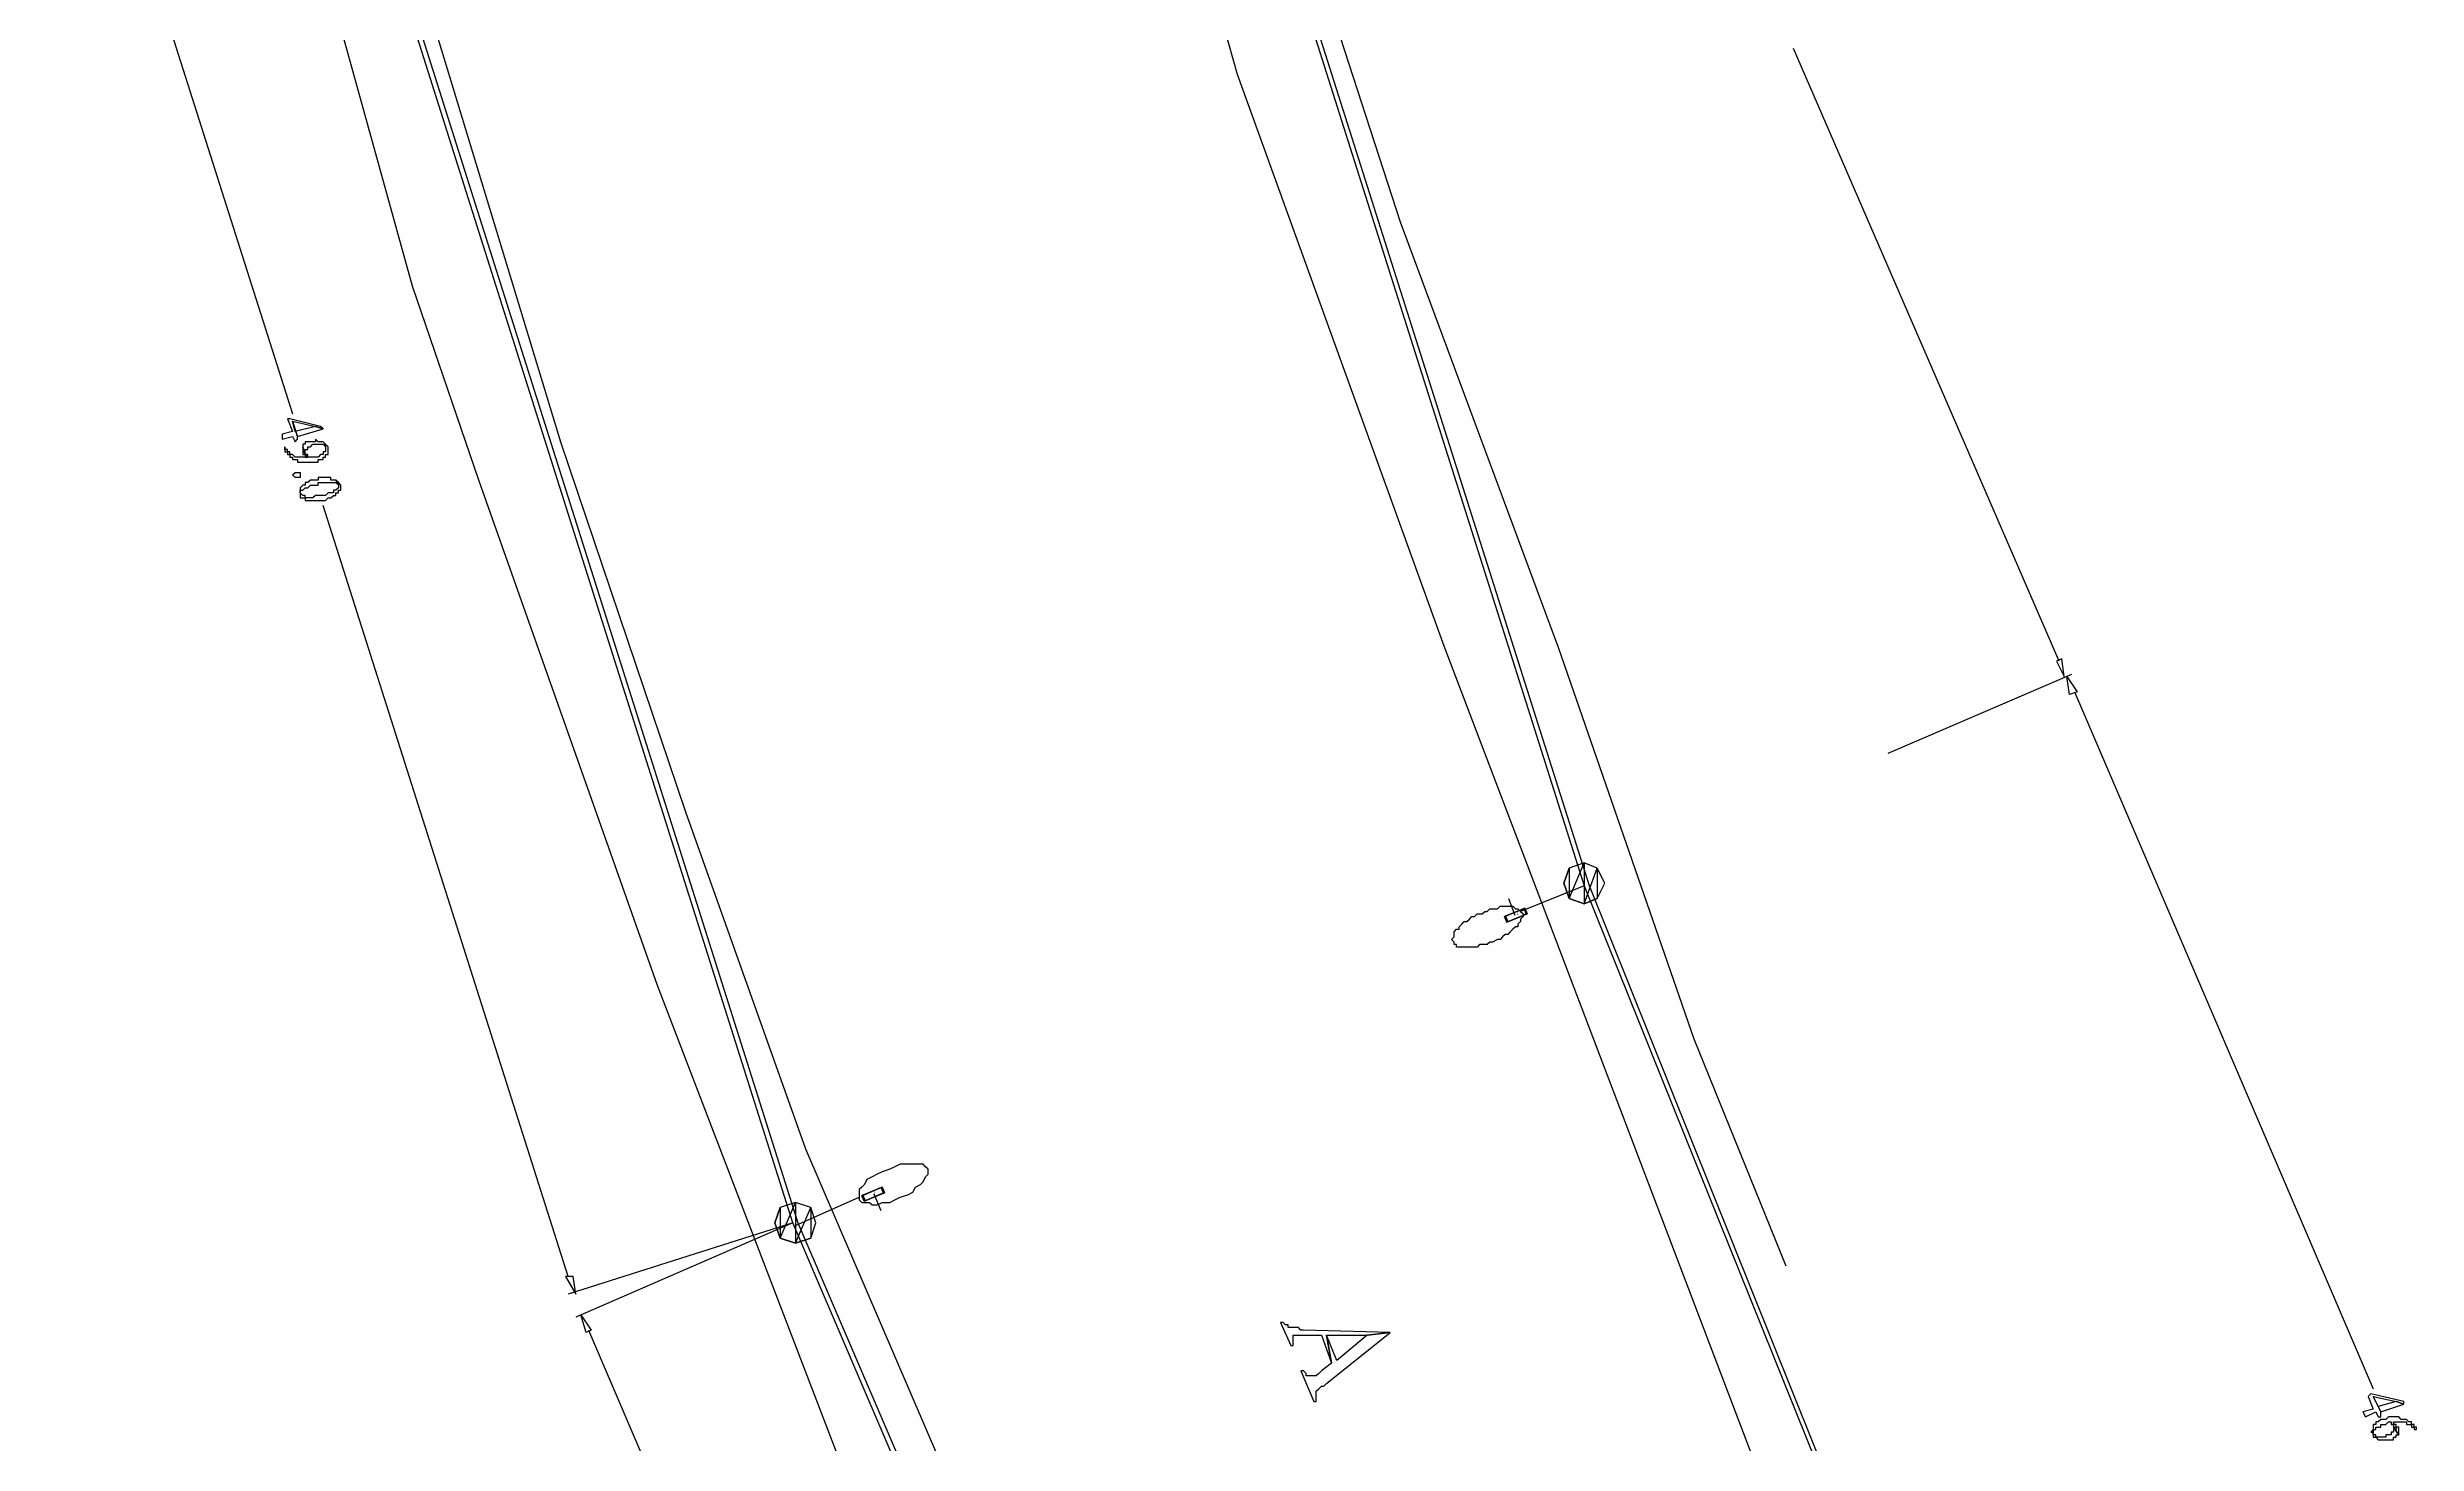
# Model space of a CAD drawing. Extents: x 212106 to 638151, y -1311344 to 1260505.
# Drawn here: x 277962 to 344245, y -992027 to -952957 of the extents above; entities that cross this region are included whole.
import ezdxf

# ---------------------------------------------------------------- set-up
doc = ezdxf.new("R2010")
doc.units = 0
doc.header["$MEASUREMENT"] = 0
for name, color, linetype in [('at_Entity', 7, 'Continuous'), ('DLXLUM01', 3, 'Continuous'), ('DLXLUMEX', 2, 'Continuous'), ('DLXSCENE', 7, 'Continuous')]:
    doc.layers.add(name, color=color, linetype=linetype)

# ---------------------------------------------------------------- blocks, each defined once
blk = doc.blocks.new('*U5')
for p, q in [((215, 177), (-333, -41)), ((-333, -41), (215, 177)), ((242, 188), (-305, -30)), ((-305, -30), (242, 188)), ((-270, -199), (278, 19)), ((278, 19), (-270, -199)), ((-242, -188), (305, 30)), ((305, 30), (-242, -188)), ((242, 188), (215, 177)), ((215, 177), (242, 188)), ((278, 19), (215, 177)), ((215, 177), (278, 19)), ((305, 30), (242, 188)), ((242, 188), (305, 30)), ((278, 19), (305, 30)), ((305, 30), (278, 19)), ((-305, -30), (-333, -41)), ((-333, -41), (-305, -30)), ((-333, -41), (-270, -199)), ((-270, -199), (-333, -41)), ((-305, -30), (-242, -188)), ((-242, -188), (-305, -30)), ((-242, -188), (-270, -199)), ((-270, -199), (-242, -188))]:
    blk.add_line(p, q)
at = {"color": 1}
blk.add_line((-28, -11), (-212, 454), dxfattribs=at)
at = {"layer": 'DLXLUMEX', "color": 7}
blk.add_text('1', height=100, dxfattribs=at).set_placement((0, 0))
blk = doc.blocks.new('*U26')
for p, q in [((237, 194), (-304, -38)), ((-304, -38), (237, 194)), ((265, 206), (-277, -26)), ((-277, -26), (265, 206)), ((-237, -194), (304, 38)), ((304, 38), (-237, -194)), ((-210, -183), (332, 50)), ((332, 50), (-210, -183)), ((237, 194), (265, 206)), ((265, 206), (237, 194)), ((304, 38), (237, 194)), ((237, 194), (304, 38)), ((332, 50), (265, 206)), ((265, 206), (332, 50)), ((304, 38), (332, 50)), ((332, 50), (304, 38)), ((-277, -26), (-304, -38)), ((-304, -38), (-277, -26)), ((-304, -38), (-237, -194)), ((-237, -194), (-304, -38)), ((-277, -26), (-210, -183)), ((-210, -183), (-277, -26)), ((-237, -194), (-210, -183)), ((-210, -183), (-237, -194))]:
    blk.add_line(p, q)
at = {"color": 1}
blk.add_line((27, 12), (225, -448), dxfattribs=at)
at = {"layer": 'DLXLUMEX', "color": 7}
blk.add_text('1', height=100, dxfattribs=at).set_placement((0, 0))
blk = doc.blocks.new('*U97')
for p, q in [((-36826, -1005016), (-49468, -965160)), ((-73753, -967732), (-58968, -1014444)), ((-19684, -1047729), (-36826, -1005016)), ((-58968, -1014444), (-40754, -1056943))]:
    blk.add_line(p, q)

msp = doc.modelspace()

# ---------------------------------------------------------------- linework, layer by layer
at = {"layer": 'at_Entity', "color": 0}
for p, q in [((288176, -959636), (281605, -935922)), ((277962, -941636), (284819, -963207)), ((309604, -947850), (311246, -953707)), ((287461, -947993), (292318, -963993)), ((315818, -957850), (313389, -950350)), ((334246, -970135), (326817, -952993)), ((311246, -953707), (317032, -969707)), ((320246, -969778), (315818, -957850)), ((290033, -965064), (288176, -959636)), ((284819, -963707), (284533, -963778)), ((284747, -963350), (284676, -963350)), ((284676, -963350), (284819, -963707)), ((285604, -963564), (284747, -963350)), ((284962, -963850), (284819, -963421)), ((284819, -963421), (285462, -963564)), ((284890, -963707), (284819, -963421)), ((284819, -963421), (284962, -963850)), ((285462, -963564), (284890, -963707)), ((284962, -963850), (285676, -963635)), ((285462, -963564), (285676, -963635)), ((285676, -963635), (285462, -963564)), ((285676, -963635), (285604, -963564)), ((284533, -963778), (284533, -963921)), ((284533, -963921), (284819, -963850)), ((284604, -964207), (284604, -964135)), ((284604, -964135), (284604, -964135)), ((284604, -964135), (284604, -964207)), ((284676, -964207), (284604, -964207)), ((284604, -964207), (284604, -964207)), ((284604, -964207), (284604, -964207)), ((284604, -964207), (284604, -964278)), ((284604, -964278), (284604, -964278)), ((284604, -964278), (284676, -964278)), ((284676, -964278), (284676, -964207)), ((284676, -964207), (284676, -964207)), ((284747, -964278), (284676, -964278)), ((284676, -964278), (284676, -964278)), ((284676, -964278), (284676, -964350)), ((284676, -964350), (284676, -964350)), ((284676, -964350), (284747, -964350)), ((284747, -964350), (284747, -964278)), ((284747, -964278), (284747, -964278)), ((284819, -964350), (284747, -964350)), ((284747, -964350), (284747, -964350)), ((284747, -964350), (284747, -964421)), ((284747, -964421), (284747, -964421)), ((284747, -964421), (284747, -964421)), ((284747, -964421), (284819, -964421)), ((284819, -963850), (284890, -963993)), ((284890, -964421), (284819, -964350)), ((284819, -964350), (284819, -964350)), ((284819, -964350), (284819, -964350)), ((284819, -964421), (284819, -964421)), ((284819, -964421), (284819, -964493)), ((284890, -963993), (284962, -963921)), ((284962, -964421), (284890, -964421)), ((284890, -964421), (284890, -964421)), ((284962, -963921), (284962, -963850)), ((285033, -964421), (284962, -964421)), ((284962, -964421), (284962, -964421)), ((284962, -964421), (284962, -964421)), ((285104, -964421), (285033, -964421)), ((285033, -964421), (285033, -964421)), ((285176, -964064), (285104, -964064)), ((285104, -964064), (285104, -964064)), ((285104, -964064), (285104, -964135)), ((285176, -964350), (285104, -964135)), ((285104, -964135), (285104, -964135)), ((285104, -964135), (285104, -964135)), ((285104, -964135), (285104, -964207)), ((285104, -964135), (285176, -964350)), ((285104, -964207), (285104, -964207)), ((285104, -964207), (285104, -964278)), ((285104, -964278), (285104, -964278)), ((285104, -964278), (285104, -964278)), ((285104, -964278), (285104, -964278)), ((285104, -964278), (285104, -964350)), ((285104, -964350), (285104, -964350)), ((285104, -964350), (285176, -964350)), ((285176, -964421), (285104, -964421)), ((285104, -964421), (285104, -964421)), ((285247, -963993), (285176, -963993)), ((285176, -963993), (285176, -964064)), ((285176, -964064), (285176, -964064)), ((285176, -964278), (285176, -964207)), ((285176, -964207), (285176, -964207)), ((285176, -964207), (285176, -964207)), ((285176, -964207), (285247, -964207)), ((285176, -964350), (285176, -964278)), ((285176, -964278), (285176, -964278)), ((285176, -964350), (285176, -964350)), ((285176, -964350), (285176, -964421)), ((285247, -964421), (285176, -964350)), ((285247, -964350), (285176, -964350)), ((285176, -964350), (285247, -964421)), ((285176, -964421), (285176, -964421)), ((285176, -964421), (285247, -964421)), ((285247, -964421), (285176, -964421)), ((285176, -964421), (285176, -964421)), ((285319, -963993), (285247, -963993)), ((285247, -963993), (285247, -963993)), ((285247, -964207), (285247, -964135)), ((285247, -964135), (285247, -964135)), ((285247, -964135), (285319, -964135)), ((285247, -964421), (285247, -964350)), ((285319, -964421), (285247, -964421)), ((285247, -964421), (285247, -964421)), ((285390, -963993), (285319, -963993)), ((285319, -963993), (285319, -963993)), ((285319, -964135), (285390, -964064)), ((285319, -964135), (285319, -964135)), ((285319, -964135), (285319, -964135)), ((285390, -964421), (285319, -964421)), ((285319, -964421), (285319, -964421)), ((285319, -964421), (285319, -964421)), ((285462, -963993), (285390, -963993)), ((285390, -963993), (285390, -963993)), ((285390, -964064), (285390, -964064)), ((285390, -964064), (285462, -964064)), ((285462, -964421), (285390, -964421)), ((285390, -964421), (285390, -964421)), ((285533, -963993), (285462, -963921)), ((285462, -963921), (285462, -963993)), ((285462, -964064), (285462, -964064)), ((285462, -964064), (285533, -964064)), ((285533, -964421), (285462, -964421)), ((285462, -964421), (285462, -964421)), ((285462, -964421), (285462, -964421)), ((285462, -964421), (285462, -964421)), ((285604, -963993), (285533, -963993)), ((285533, -963993), (285533, -963993)), ((285533, -963993), (285533, -963993)), ((285533, -964064), (285533, -964064)), ((285533, -964064), (285604, -964064)), ((285604, -964350), (285533, -964421)), ((285533, -964421), (285533, -964421)), ((285676, -963993), (285604, -963993)), ((285604, -963993), (285604, -963993)), ((285604, -964064), (285604, -964064)), ((285604, -964064), (285604, -964064)), ((285604, -964064), (285676, -964064)), ((285676, -964350), (285604, -964350)), ((285604, -964350), (285604, -964350)), ((285604, -964350), (285604, -964350)), ((285747, -964064), (285676, -963993)), ((285676, -963993), (285676, -963993)), ((285676, -963993), (285676, -963993)), ((285676, -964064), (285676, -964064)), ((285676, -964064), (285676, -964064)), ((285676, -964064), (285747, -964135)), ((285747, -964278), (285676, -964278)), ((285676, -964278), (285676, -964350)), ((285676, -964350), (285676, -964350)), ((285676, -964493), (285676, -964421)), ((285676, -964421), (285747, -964421)), ((285747, -964135), (285747, -964064)), ((285819, -964135), (285747, -964064)), ((285747, -964064), (285747, -964064)), ((285747, -964064), (285747, -964064)), ((285747, -964064), (285747, -964135)), ((285747, -964135), (285747, -964135)), ((285747, -964135), (285747, -964135)), ((285747, -964135), (285747, -964207)), ((285747, -964207), (285747, -964207)), ((285747, -964207), (285747, -964207)), ((285747, -964207), (285747, -964278)), ((285747, -964278), (285747, -964278)), ((285747, -964421), (285747, -964350)), ((285747, -964350), (285747, -964350)), ((285747, -964350), (285819, -964350)), ((285747, -964421), (285747, -964421)), ((285819, -964135), (285819, -964135)), ((285819, -964135), (285819, -964135)), ((285819, -964207), (285819, -964135)), ((285819, -964278), (285819, -964207)), ((285819, -964207), (285819, -964207)), ((285819, -964350), (285819, -964278)), ((285819, -964278), (285819, -964278)), ((285819, -964278), (285819, -964278)), ((285819, -964350), (285819, -964350)), ((292318, -963993), (295818, -974349)), ((284819, -964493), (284890, -964493)), ((284819, -964921), (284890, -964850)), ((284890, -964993), (284819, -964921)), ((284819, -964921), (284819, -964921)), ((284819, -964921), (284819, -964921)), ((284819, -964921), (284819, -964921)), ((284819, -964921), (284819, -964921)), ((284890, -964493), (284890, -964493)), ((284890, -964493), (284962, -964493)), ((284890, -964850), (284890, -964850)), ((284890, -964850), (284890, -964850)), ((284890, -964850), (284962, -964850)), ((284962, -964993), (284890, -964993)), ((284890, -964993), (284890, -964993)), ((284890, -964993), (284890, -964993)), ((284890, -964993), (284890, -964993)), ((284962, -964493), (284962, -964493)), ((284962, -964493), (284962, -964564)), ((284962, -964564), (285033, -964564)), ((284962, -964850), (284962, -964850)), ((284962, -964850), (284962, -964850)), ((284962, -964850), (285033, -964850)), ((285033, -964993), (284962, -964993)), ((284962, -964993), (284962, -964993)), ((284962, -964993), (284962, -964993)), ((285033, -964564), (285033, -964564)), ((285033, -964564), (285104, -964564)), ((285033, -964850), (285033, -964921)), ((285033, -964921), (285033, -964993)), ((285033, -964921), (285033, -964921)), ((285033, -964921), (285033, -964921)), ((285033, -964921), (285033, -964921)), ((285104, -964564), (285104, -964564)), ((285104, -964564), (285176, -964564)), ((285176, -964564), (285176, -964564)), ((285176, -964564), (285247, -964564)), ((285247, -964564), (285247, -964564)), ((285247, -964564), (285319, -964564)), ((285319, -965064), (285247, -965135)), ((285319, -964564), (285319, -964564)), ((285319, -964564), (285390, -964564)), ((285390, -965064), (285319, -965064)), ((285319, -965064), (285319, -965064)), ((285390, -964564), (285390, -964564)), ((285390, -964564), (285390, -964564)), ((285390, -964564), (285462, -964564)), ((285462, -965064), (285390, -965064)), ((285390, -965064), (285390, -965064)), ((285462, -964564), (285462, -964564)), ((285462, -964564), (285533, -964564)), ((285533, -965064), (285462, -965064)), ((285462, -965064), (285462, -965064)), ((285533, -964564), (285533, -964493)), ((285533, -964493), (285604, -964493)), ((285533, -964564), (285533, -964564)), ((285604, -964993), (285533, -964993)), ((285533, -964993), (285533, -965064)), ((285604, -964493), (285604, -964493)), ((285604, -964493), (285676, -964493)), ((285676, -964993), (285604, -964993)), ((285604, -964993), (285604, -964993)), ((285676, -964493), (285676, -964493)), ((285747, -964993), (285676, -964993)), ((285676, -964993), (285676, -964993)), ((285819, -964993), (285747, -964993)), ((285747, -964993), (285747, -964993)), ((285890, -964993), (285819, -964993)), ((285819, -964993), (285819, -964993)), ((285819, -964993), (285819, -964993)), ((285819, -964993), (285819, -964993)), ((285890, -965064), (285890, -964993)), ((285962, -965064), (285890, -965064)), ((286033, -965064), (285962, -965064)), ((285962, -965064), (285962, -965064)), ((286033, -965064), (286033, -965064)), ((286104, -965207), (286033, -965064)), ((286104, -965135), (286033, -965064)), ((286033, -965064), (286104, -965207)), ((295033, -979206), (290033, -965064)), ((285104, -965207), (285033, -965278)), ((285033, -965278), (285033, -965278)), ((285033, -965278), (285033, -965278)), ((285033, -965278), (285033, -965350)), ((285033, -965350), (285033, -965421)), ((285033, -965421), (285033, -965350)), ((285033, -965350), (285104, -965350)), ((285033, -965421), (285033, -965350)), ((285033, -965350), (285033, -965350)), ((285033, -965350), (285033, -965350)), ((285033, -965350), (285033, -965421)), ((285033, -965421), (285033, -965421)), ((285033, -965421), (285033, -965421)), ((285033, -965421), (285033, -965421)), ((285104, -965493), (285033, -965421)), ((285033, -965421), (285033, -965421)), ((285033, -965421), (285033, -965421)), ((285033, -965421), (285033, -965493)), ((285033, -965493), (285033, -965493)), ((285033, -965493), (285033, -965493)), ((285033, -965493), (285033, -965564)), ((285033, -965564), (285104, -965564)), ((285176, -965207), (285104, -965207)), ((285104, -965207), (285104, -965207)), ((285104, -965207), (285104, -965207)), ((285104, -965350), (285176, -965278)), ((285104, -965350), (285104, -965350)), ((285176, -965493), (285104, -965493)), ((285104, -965493), (285104, -965493)), ((285104, -965493), (285104, -965493)), ((285104, -965493), (285104, -965493)), ((285104, -965564), (285104, -965564)), ((285104, -965564), (285104, -965564)), ((285104, -965564), (285176, -965564)), ((285247, -965135), (285176, -965135)), ((285176, -965135), (285176, -965135)), ((285176, -965135), (285176, -965207)), ((285176, -965278), (285176, -965278)), ((285176, -965278), (285176, -965278)), ((285176, -965278), (285176, -965278)), ((285176, -965278), (285247, -965278)), ((285176, -965564), (285176, -965493)), ((285247, -965564), (285176, -965564)), ((285176, -965564), (285176, -965564)), ((285176, -965564), (285176, -965635)), ((285176, -965635), (285176, -965635)), ((285176, -965635), (285247, -965635)), ((285247, -965135), (285247, -965135)), ((285247, -965135), (285247, -965135)), ((285247, -965278), (285319, -965207)), ((285247, -965278), (285247, -965278)), ((285319, -965564), (285247, -965564)), ((285247, -965564), (285247, -965564)), ((285247, -965635), (285247, -965635)), ((285247, -965635), (285319, -965635)), ((285319, -965207), (285319, -965207)), ((285319, -965207), (285319, -965207)), ((285319, -965207), (285390, -965207)), ((285390, -965564), (285319, -965564)), ((285319, -965564), (285319, -965564)), ((285319, -965564), (285319, -965564)), ((285319, -965635), (285319, -965635)), ((285319, -965635), (285319, -965635)), ((285319, -965635), (285390, -965635)), ((285390, -965207), (285390, -965207)), ((285390, -965207), (285462, -965207)), ((285462, -965493), (285390, -965564)), ((285390, -965564), (285390, -965564)), ((285390, -965635), (285390, -965635)), ((285390, -965635), (285462, -965635)), ((285462, -965207), (285533, -965207)), ((285533, -965493), (285462, -965493)), ((285462, -965493), (285462, -965493)), ((285462, -965635), (285462, -965635)), ((285462, -965635), (285533, -965635)), ((285533, -965207), (285533, -965135)), ((285533, -965135), (285533, -965135)), ((285533, -965135), (285604, -965135)), ((285604, -965493), (285533, -965493)), ((285533, -965493), (285533, -965493)), ((285533, -965635), (285533, -965635)), ((285533, -965635), (285604, -965635)), ((285604, -965135), (285604, -965135)), ((285604, -965135), (285676, -965135)), ((285676, -965493), (285604, -965493)), ((285604, -965493), (285604, -965493)), ((285604, -965635), (285604, -965635)), ((285604, -965635), (285676, -965635)), ((285676, -965135), (285676, -965135)), ((285676, -965135), (285747, -965135)), ((285747, -965493), (285676, -965493)), ((285676, -965635), (285676, -965635)), ((285676, -965635), (285676, -965635)), ((285676, -965635), (285747, -965635)), ((285747, -965135), (285747, -965135)), ((285747, -965135), (285819, -965135)), ((285819, -965421), (285747, -965493)), ((285747, -965493), (285747, -965493)), ((285747, -965635), (285819, -965564)), ((285747, -965635), (285747, -965635)), ((285819, -965135), (285819, -965135)), ((285819, -965135), (285890, -965135)), ((285890, -965421), (285819, -965421)), ((285819, -965421), (285819, -965421)), ((285819, -965421), (285819, -965421)), ((285819, -965564), (285819, -965564)), ((285819, -965564), (285890, -965564)), ((285890, -965135), (285890, -965135)), ((285890, -965135), (285962, -965135)), ((285962, -965421), (285890, -965421)), ((285890, -965421), (285890, -965421)), ((285890, -965564), (285962, -965493)), ((285890, -965564), (285890, -965564)), ((285890, -965564), (285890, -965564)), ((285962, -965135), (285962, -965135)), ((285962, -965135), (285962, -965135)), ((285962, -965135), (286033, -965135)), ((286033, -965350), (285962, -965350)), ((285962, -965350), (285962, -965421)), ((285962, -965421), (285962, -965421)), ((285962, -965493), (285962, -965493)), ((285962, -965493), (286033, -965493)), ((286033, -965135), (286033, -965135)), ((286033, -965135), (286033, -965135)), ((286033, -965135), (286104, -965207)), ((286104, -965278), (286033, -965350)), ((286033, -965350), (286033, -965350)), ((286033, -965350), (286033, -965350)), ((286033, -965493), (286033, -965421)), ((286033, -965421), (286104, -965421)), ((286033, -965493), (286033, -965493)), ((286033, -965493), (286033, -965493)), ((286176, -965207), (286104, -965135)), ((286104, -965135), (286104, -965135)), ((286104, -965135), (286104, -965135)), ((286104, -965207), (286104, -965207)), ((286104, -965207), (286104, -965207)), ((286104, -965207), (286104, -965278)), ((286104, -965278), (286104, -965278)), ((286104, -965278), (286104, -965278)), ((286104, -965421), (286104, -965350)), ((286104, -965350), (286104, -965350)), ((286104, -965350), (286176, -965350)), ((286104, -965421), (286104, -965421)), ((286176, -965278), (286176, -965207)), ((286176, -965207), (286176, -965207)), ((286176, -965350), (286176, -965278)), ((286176, -965278), (286176, -965278)), ((286176, -965278), (286176, -965278)), ((292533, -987349), (285676, -965778)), ((317032, -969707), (327246, -996563)), ((324032, -980706), (320246, -969778)), ((334317, -970064), (334174, -970135)), ((334174, -970135), (334389, -970564)), ((334389, -970564), (334317, -970064)), ((329460, -972707), (334603, -970492)), ((329460, -972707), (334603, -970492)), ((334531, -971064), (334460, -970564)), ((334460, -970564), (334746, -970992)), ((334746, -970992), (334531, -971064)), ((334674, -970992), (343031, -990492)), ((295818, -974349), (299175, -983778)), ((320532, -975921), (320389, -976349)), ((320389, -976349), (320532, -975921)), ((320532, -975921), (320389, -976349)), ((320532, -975921), (320389, -976349)), ((320389, -976349), (320532, -975921)), ((320532, -975921), (320389, -976349)), ((320389, -976349), (320532, -976778)), ((320532, -976778), (320389, -976349)), ((320389, -976349), (320532, -976778)), ((320389, -976349), (320532, -976778)), ((320532, -976778), (320389, -976349)), ((320389, -976349), (320532, -976778)), ((320960, -975778), (320532, -975921)), ((320960, -975778), (320532, -975921)), ((320532, -976778), (320960, -975778)), ((320532, -976778), (320960, -975778)), ((320960, -975778), (320532, -975921)), ((320960, -975778), (320532, -975921)), ((320960, -975778), (320532, -975921)), ((320532, -976778), (320960, -975778)), ((320532, -976778), (320960, -975778)), ((320960, -975778), (320532, -975921)), ((320532, -975921), (320532, -976778)), ((320532, -975921), (320532, -976778)), ((320532, -975921), (320532, -976778)), ((320532, -975921), (320532, -976778)), ((321318, -975921), (320960, -975778)), ((321318, -975921), (320960, -975778)), ((320960, -975778), (320960, -976921)), ((320960, -975778), (320960, -976921)), ((321318, -975921), (320960, -975778)), ((321318, -975921), (320960, -975778)), ((321318, -975921), (320960, -975778)), ((320960, -975778), (320960, -976921)), ((320960, -975778), (320960, -976921)), ((321318, -975921), (320960, -975778)), ((320960, -976921), (321318, -975921)), ((320960, -976921), (321318, -975921)), ((320960, -976921), (321318, -975921)), ((320960, -976921), (321318, -975921)), ((321532, -976349), (321318, -975921)), ((321532, -976349), (321318, -975921)), ((321318, -975921), (321318, -976778)), ((321318, -975921), (321318, -976778)), ((321532, -976349), (321318, -975921)), ((321532, -976349), (321318, -975921)), ((321532, -976349), (321318, -975921)), ((321318, -975921), (321318, -976778)), ((321318, -975921), (321318, -976778)), ((321532, -976349), (321318, -975921)), ((321318, -976778), (321532, -976349)), ((321318, -976778), (321532, -976349)), ((321318, -976778), (321532, -976349)), ((321318, -976778), (321532, -976349)), ((321318, -976778), (321532, -976349)), ((321318, -976778), (321532, -976349)), ((318532, -977064), (318603, -976992)), ((318603, -976992), (318675, -976992)), ((318675, -976992), (318746, -976992)), ((318746, -976992), (318818, -976992)), ((318818, -976992), (318889, -976992)), ((318889, -976992), (318961, -976992)), ((318961, -976992), (319032, -977064)), ((320960, -976421), (319175, -977135)), ((320532, -976778), (320960, -976921)), ((320960, -976921), (320532, -976778)), ((320532, -976778), (320960, -976921)), ((320532, -976778), (320960, -976921)), ((320960, -976921), (320532, -976778)), ((320532, -976778), (320960, -976921)), ((320960, -976921), (321318, -976778)), ((321318, -976778), (320960, -976921)), ((320960, -976921), (321318, -976778)), ((320960, -976921), (321318, -976778)), ((321318, -976778), (320960, -976921)), ((320960, -976921), (321318, -976778)), ((320960, -976921), (320960, -976921)), ((320960, -976921), (320960, -976921)), ((320960, -976921), (320960, -976921)), ((317318, -977706), (317389, -977635)), ((317389, -977635), (317461, -977635)), ((317461, -977564), (317532, -977492)), ((317461, -977635), (317461, -977564)), ((317532, -977492), (317603, -977421)), ((317603, -977421), (317675, -977421)), ((317675, -977421), (317746, -977349)), ((317746, -977349), (317818, -977278)), ((317818, -977278), (317889, -977278)), ((317889, -977278), (317961, -977207)), ((317961, -977207), (318103, -977207)), ((318103, -977207), (318175, -977135)), ((318175, -977135), (318246, -977135)), ((318246, -977135), (318318, -977064)), ((318318, -977064), (318461, -977064)), ((318461, -977064), (318532, -977064)), ((318961, -977635), (318889, -977706)), ((319032, -977564), (318961, -977635)), ((319032, -977064), (319103, -977064)), ((319103, -977564), (319032, -977564)), ((319103, -977064), (319175, -977135)), ((319175, -977421), (319103, -977492)), ((319103, -977492), (319103, -977564)), ((319175, -977135), (319246, -977207)), ((319246, -977278), (319175, -977349)), ((319175, -977349), (319175, -977421)), ((319246, -977207), (319246, -977278)), ((317246, -977921), (317318, -977849)), ((317318, -977992), (317246, -977921)), ((317318, -977849), (317318, -977706)), ((317318, -978064), (317318, -977992)), ((317318, -977992), (317318, -977992)), ((317389, -978064), (317318, -978064)), ((317389, -978135), (317389, -978064)), ((317461, -978135), (317389, -978135)), ((317532, -978135), (317461, -978135)), ((317603, -978135), (317532, -978135)), ((317675, -978135), (317603, -978135)), ((317746, -978135), (317675, -978135)), ((317818, -978135), (317746, -978135)), ((317889, -978135), (317818, -978135)), ((317961, -978135), (317889, -978135)), ((318032, -978064), (317961, -978135)), ((318175, -978064), (318032, -978064)), ((318246, -978064), (318175, -978064)), ((318318, -977992), (318246, -978064)), ((318389, -977992), (318318, -977992)), ((318532, -977921), (318389, -977992)), ((318603, -977921), (318532, -977921)), ((318675, -977849), (318603, -977921)), ((318746, -977778), (318675, -977849)), ((318818, -977778), (318746, -977778)), ((318889, -977706), (318818, -977778)), ((300675, -993920), (295033, -979206)), ((326603, -987063), (324032, -980706)), ((299175, -983778), (305247, -997920)), ((301675, -984278), (301532, -984349)), ((301818, -984206), (301675, -984278)), ((302461, -984206), (301818, -984206)), ((302532, -984278), (302461, -984206)), ((302604, -984349), (302532, -984278)), ((300747, -984849), (300675, -984921)), ((300675, -984921), (300675, -985063)), ((300818, -984778), (300747, -984849)), ((300890, -984635), (300818, -984778)), ((301032, -984563), (300890, -984635)), ((301175, -984492), (301032, -984563)), ((301318, -984421), (301175, -984492)), ((301532, -984349), (301318, -984421)), ((302175, -984992), (302247, -984849)), ((302247, -984849), (302390, -984778)), ((302390, -984778), (302461, -984706)), ((302461, -984706), (302532, -984563)), ((302532, -984563), (302604, -984492)), ((302604, -984421), (302604, -984349)), ((302604, -984349), (302604, -984349)), ((302604, -984492), (302604, -984421)), ((298461, -985421), (298318, -985849)), ((298318, -985849), (298461, -985421)), ((298461, -985421), (298318, -985849)), ((298461, -985421), (298318, -985849)), ((298318, -985849), (298461, -985421)), ((298461, -985421), (298318, -985849)), ((298890, -985278), (298461, -985421)), ((298890, -985278), (298461, -985421)), ((298461, -986278), (298890, -985278)), ((298461, -986278), (298890, -985278)), ((298890, -985278), (298461, -985421)), ((298890, -985278), (298461, -985421)), ((298890, -985278), (298461, -985421)), ((298461, -986278), (298890, -985278)), ((298461, -986278), (298890, -985278)), ((298890, -985278), (298461, -985421)), ((298461, -985421), (298461, -986278)), ((298461, -985421), (298461, -986278)), ((298461, -985421), (298461, -986278)), ((298461, -985421), (298461, -986278)), ((298890, -985921), (300675, -985135)), ((299318, -985421), (298890, -985278)), ((299318, -985421), (298890, -985278)), ((298890, -985278), (298890, -986421)), ((298890, -985278), (298890, -986421)), ((299318, -985421), (298890, -985278)), ((299318, -985421), (298890, -985278)), ((299318, -985421), (298890, -985278)), ((298890, -985278), (298890, -986421)), ((298890, -985278), (298890, -986421)), ((299318, -985421), (298890, -985278)), ((298890, -986421), (299318, -985421)), ((298890, -986421), (299318, -985421)), ((298890, -986421), (299318, -985421)), ((298890, -986421), (299318, -985421)), ((299461, -985849), (299318, -985421)), ((299461, -985849), (299318, -985421)), ((299318, -985421), (299318, -986278)), ((299318, -985421), (299318, -986278)), ((299461, -985849), (299318, -985421)), ((299461, -985849), (299318, -985421)), ((299461, -985849), (299318, -985421)), ((299318, -985421), (299318, -986278)), ((299318, -985421), (299318, -986278)), ((299461, -985849), (299318, -985421)), ((300675, -985063), (300675, -985135)), ((300675, -985135), (300675, -985206)), ((300675, -985206), (300747, -985278)), ((300747, -985278), (300818, -985278)), ((300818, -985278), (300961, -985278)), ((300961, -985278), (301032, -985349)), ((301032, -985349), (301175, -985349)), ((301175, -985349), (301318, -985278)), ((301318, -985278), (301532, -985278)), ((301532, -985278), (301675, -985206)), ((301675, -985206), (301818, -985135)), ((301818, -985135), (302032, -985063)), ((302032, -985063), (302175, -984992)), ((298818, -985849), (292533, -987849)), ((298818, -985849), (292747, -988492)), ((298318, -985849), (298461, -986278)), ((298461, -986278), (298318, -985849)), ((298318, -985849), (298461, -986278)), ((298318, -985849), (298461, -986278)), ((298461, -986278), (298318, -985849)), ((298318, -985849), (298461, -986278)), ((298461, -986278), (298890, -986421)), ((298890, -986421), (298461, -986278)), ((298461, -986278), (298890, -986421)), ((298461, -986278), (298890, -986421)), ((298890, -986421), (298461, -986278)), ((298461, -986278), (298890, -986421)), ((298890, -986421), (299318, -986278)), ((299318, -986278), (298890, -986421)), ((298890, -986421), (299318, -986278)), ((298890, -986421), (299318, -986278)), ((299318, -986278), (298890, -986421)), ((298890, -986421), (299318, -986278)), ((299318, -986278), (299461, -985849)), ((299318, -986278), (299461, -985849)), ((299318, -986278), (299461, -985849)), ((299318, -986278), (299461, -985849)), ((299318, -986278), (299461, -985849)), ((299318, -986278), (299461, -985849)), ((298890, -986421), (298890, -986421)), ((298890, -986421), (298890, -986421)), ((298890, -986421), (298890, -986421)), ((292676, -987349), (292461, -987349)), ((292461, -987349), (292747, -987849)), ((292747, -987849), (292676, -987349)), ((293033, -988920), (292890, -988420)), ((292890, -988420), (293176, -988849)), ((293176, -988849), (293033, -988920)), ((293104, -988849), (301461, -1008420)), ((312532, -988635), (312461, -988635)), ((312461, -988635), (312746, -989278)), ((312604, -988706), (312532, -988635)), ((312675, -988706), (312604, -988706)), ((312675, -988778), (312675, -988706)), ((312746, -988778), (312675, -988778)), ((312818, -988778), (312746, -988778)), ((312889, -988778), (312818, -988778)), ((312961, -988778), (312889, -988778)), ((313032, -988849), (312961, -988778)), ((313104, -988849), (313032, -988849)), ((315532, -988920), (313104, -988849)), ((313746, -990349), (315532, -988920)), ((314889, -988992), (315532, -988920)), ((315532, -988920), (314889, -988992)), ((312746, -989278), (312818, -989278)), ((312818, -989063), (312818, -988992)), ((312818, -988992), (312889, -988992)), ((312818, -989135), (312818, -989063)), ((312818, -989278), (312818, -989135)), ((312818, -989135), (312818, -989135)), ((312818, -989278), (312818, -989278)), ((312889, -988992), (312889, -988992)), ((312889, -988992), (312961, -988992)), ((312961, -988992), (313032, -988992)), ((313032, -988992), (313104, -988992)), ((313104, -988992), (313604, -988992)), ((313604, -988992), (313889, -989778)), ((313889, -989778), (313746, -988992)), ((313746, -988992), (314889, -988992)), ((314032, -989706), (313746, -988992)), ((313746, -988992), (313889, -989778)), ((314889, -988992), (314032, -989706)), ((313104, -989992), (313032, -989992)), ((313032, -989992), (313389, -990849)), ((313175, -990063), (313104, -989992)), ((313175, -990135), (313175, -990063)), ((313246, -990135), (313175, -990135)), ((313318, -990135), (313246, -990135)), ((313389, -990135), (313318, -990135)), ((313461, -990135), (313389, -990135)), ((313389, -990135), (313389, -990135)), ((313532, -990063), (313461, -990135)), ((313604, -989992), (313532, -990063)), ((313889, -989778), (313604, -989992)), ((313389, -990849), (313461, -990849)), ((313461, -990563), (313532, -990492)), ((313461, -990635), (313461, -990563)), ((313461, -990563), (313461, -990563)), ((313461, -990563), (313461, -990563)), ((313461, -990706), (313461, -990635)), ((313461, -990778), (313461, -990706)), ((313461, -990849), (313461, -990778)), ((313532, -990492), (313604, -990420)), ((313604, -990420), (313675, -990420)), ((313675, -990420), (313746, -990349)), ((342960, -990635), (342888, -990706)), ((342888, -990706), (343031, -991063)), ((343888, -990849), (342960, -990635)), ((343245, -991135), (343031, -990706)), ((343031, -990706), (343674, -990849)), ((343174, -990992), (343031, -990706)), ((343031, -990706), (343245, -991135)), ((343674, -990849), (343174, -990992)), ((343245, -991135), (343888, -990920)), ((343674, -990849), (343888, -990920)), ((343888, -990920), (343674, -990849)), ((343888, -990920), (343888, -990849)), ((343031, -991063), (342745, -991135)), ((342745, -991135), (342817, -991277)), ((342817, -991277), (343103, -991135)), ((343103, -991492), (343031, -991492)), ((343031, -991492), (343031, -991563)), ((343031, -991563), (343031, -991563)), ((343031, -991563), (343031, -991563)), ((343031, -991563), (343031, -991563)), ((343031, -991563), (343031, -991635)), ((343103, -991135), (343174, -991277)), ((343174, -991420), (343103, -991420)), ((343103, -991420), (343103, -991492)), ((343103, -991492), (343103, -991492)), ((343103, -991635), (343103, -991563)), ((343103, -991563), (343174, -991563)), ((343174, -991277), (343245, -991277)), ((343245, -991349), (343174, -991420)), ((343174, -991420), (343174, -991420)), ((343174, -991420), (343174, -991420)), ((343174, -991563), (343174, -991563)), ((343174, -991563), (343174, -991563)), ((343174, -991563), (343245, -991563)), ((343245, -991277), (343245, -991135)), ((343317, -991349), (343245, -991349)), ((343245, -991349), (343245, -991349)), ((343245, -991563), (343245, -991492)), ((343245, -991492), (343245, -991492)), ((343245, -991492), (343317, -991492)), ((343388, -991349), (343317, -991349)), ((343317, -991349), (343317, -991349)), ((343317, -991492), (343317, -991492)), ((343317, -991492), (343317, -991492)), ((343317, -991492), (343388, -991492)), ((343460, -991277), (343388, -991349)), ((343388, -991349), (343388, -991349)), ((343388, -991492), (343460, -991420)), ((343388, -991492), (343388, -991492)), ((343531, -991277), (343460, -991277)), ((343460, -991277), (343460, -991277)), ((343460, -991420), (343460, -991420)), ((343460, -991420), (343531, -991420)), ((343603, -991277), (343531, -991277)), ((343531, -991277), (343531, -991277)), ((343531, -991277), (343531, -991277)), ((343531, -991420), (343531, -991420)), ((343531, -991420), (343531, -991492)), ((343531, -991492), (343603, -991492)), ((343674, -991277), (343603, -991277)), ((343603, -991277), (343603, -991277)), ((343603, -991492), (343603, -991420)), ((343603, -991420), (343603, -991420)), ((343603, -991420), (343603, -991492)), ((343603, -991492), (343603, -991420)), ((343603, -991420), (343603, -991420)), ((343603, -991420), (343603, -991420)), ((343603, -991420), (343674, -991420)), ((343674, -991492), (343603, -991492)), ((343603, -991492), (343603, -991492)), ((343603, -991492), (343603, -991563)), ((343603, -991492), (343603, -991492)), ((343603, -991492), (343603, -991492)), ((343745, -991777), (343603, -991563)), ((343603, -991563), (343603, -991563)), ((343603, -991563), (343674, -991563)), ((343603, -991563), (343745, -991777)), ((343745, -991277), (343674, -991277)), ((343674, -991277), (343674, -991277)), ((343674, -991420), (343674, -991420)), ((343674, -991420), (343745, -991420)), ((343674, -991563), (343674, -991492)), ((343674, -991563), (343674, -991635)), ((343745, -991563), (343674, -991563)), ((343817, -991349), (343745, -991277)), ((343745, -991277), (343745, -991277)), ((343745, -991420), (343745, -991420)), ((343745, -991420), (343817, -991420)), ((343745, -991635), (343745, -991563)), ((343888, -991349), (343817, -991349)), ((343817, -991349), (343817, -991349)), ((343817, -991420), (343817, -991420)), ((343817, -991420), (343817, -991420)), ((343817, -991420), (343888, -991420)), ((343960, -991349), (343888, -991349)), ((343888, -991349), (343888, -991349)), ((343888, -991349), (343888, -991349)), ((343888, -991420), (343888, -991420)), ((343888, -991420), (343960, -991420)), ((344031, -991420), (343960, -991349)), ((343960, -991349), (343960, -991349)), ((343960, -991420), (343960, -991492)), ((343960, -991492), (343960, -991492)), ((343960, -991492), (344031, -991492)), ((344103, -991420), (344031, -991420)), ((344031, -991420), (344031, -991420)), ((344031, -991420), (344031, -991420)), ((344031, -991492), (344031, -991492)), ((344031, -991492), (344031, -991492)), ((344031, -991492), (344103, -991492)), ((344103, -991492), (344103, -991420)), ((344174, -991492), (344103, -991492)), ((344103, -991492), (344103, -991492)), ((344103, -991492), (344103, -991563)), ((344103, -991563), (344103, -991563)), ((344103, -991563), (344103, -991563)), ((344103, -991563), (344174, -991563)), ((344174, -991563), (344174, -991492)), ((344174, -991492), (344174, -991492)), ((344245, -991563), (344174, -991563)), ((344174, -991563), (344174, -991563)), ((344174, -991563), (344174, -991635)), ((344245, -991635), (344245, -991563)), ((343031, -991635), (342960, -991706)), ((342960, -991706), (343031, -991706)), ((343031, -991777), (343031, -991635)), ((343031, -991635), (343031, -991635)), ((343031, -991635), (343031, -991777)), ((343031, -991706), (343031, -991635)), ((343031, -991635), (343103, -991635)), ((343031, -991706), (343031, -991706)), ((343031, -991706), (343031, -991777)), ((343031, -991777), (343031, -991706)), ((343031, -991706), (343031, -991706)), ((343103, -991777), (343031, -991777)), ((343031, -991777), (343031, -991777)), ((343031, -991777), (343031, -991777)), ((343031, -991777), (343031, -991849)), ((343031, -991777), (343031, -991777)), ((343031, -991849), (343103, -991849)), ((343103, -991635), (343103, -991635)), ((343103, -991635), (343103, -991635)), ((343103, -991849), (343103, -991777)), ((343103, -991777), (343103, -991777)), ((343174, -991849), (343103, -991849)), ((343103, -991849), (343103, -991849)), ((343103, -991849), (343103, -991849)), ((343103, -991849), (343174, -991920)), ((343245, -991849), (343174, -991849)), ((343174, -991849), (343174, -991849)), ((343174, -991849), (343174, -991849)), ((343174, -991920), (343174, -991920)), ((343174, -991920), (343174, -991920)), ((343174, -991920), (343245, -991920)), ((343317, -991849), (343245, -991849)), ((343245, -991849), (343245, -991849)), ((343245, -991920), (343245, -991920)), ((343245, -991920), (343245, -991920)), ((343245, -991920), (343317, -991920)), ((343388, -991849), (343317, -991849)), ((343317, -991849), (343317, -991849)), ((343317, -991920), (343317, -991920)), ((343317, -991920), (343388, -991920)), ((343460, -991777), (343388, -991777)), ((343388, -991777), (343388, -991849)), ((343388, -991849), (343388, -991849)), ((343388, -991920), (343388, -991920)), ((343388, -991920), (343460, -991920)), ((343531, -991777), (343460, -991777)), ((343460, -991777), (343460, -991777)), ((343460, -991920), (343460, -991920)), ((343460, -991920), (343531, -991920)), ((343603, -991706), (343531, -991706)), ((343531, -991706), (343531, -991777)), ((343531, -991777), (343531, -991777)), ((343531, -991920), (343531, -991920)), ((343531, -991920), (343603, -991920)), ((343674, -991635), (343603, -991635)), ((343603, -991635), (343603, -991706)), ((343603, -991706), (343603, -991706)), ((343603, -991706), (343603, -991706)), ((343603, -991920), (343603, -991849)), ((343603, -991849), (343603, -991849)), ((343603, -991849), (343674, -991849)), ((343674, -991635), (343674, -991635)), ((343674, -991849), (343674, -991777)), ((343674, -991777), (343745, -991777)), ((343674, -991849), (343674, -991849)), ((343745, -991706), (343745, -991635)), ((343745, -991635), (343745, -991635)), ((343745, -991635), (343745, -991635)), ((343745, -991777), (343745, -991706)), ((343745, -991706), (343745, -991706)), ((343745, -991777), (343745, -991777)), ((344174, -991635), (344174, -991635)), ((344174, -991635), (344174, -991635)), ((344174, -991635), (344245, -991635))]:
    msp.add_line(p, q, dxfattribs=at)
at = {"layer": 'at_Entity', "color": 1}
for p, q in [((308318, -936565), (320960, -976421)), ((298818, -985849), (284033, -939136)), ((320960, -976421), (338103, -1019062)), ((317032, -1028348), (298818, -985849))]:
    msp.add_line(p, q, dxfattribs=at)

# ---------------------------------------------------------------- block references
at = {"layer": 'DLXLUM01'}
for name, p in [('*U5', (319058, -977234)), ('*U26', (301053, -985053))]:
    msp.add_blockref(name, p, dxfattribs=at)
at = {"layer": 'DLXSCENE'}
msp.add_blockref('*U97', (357928, 28595), dxfattribs=at)

doc.saveas('drawing.dxf')
